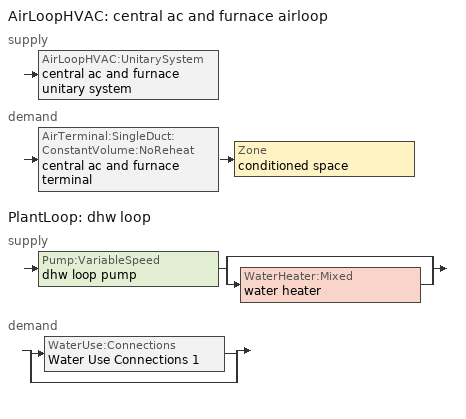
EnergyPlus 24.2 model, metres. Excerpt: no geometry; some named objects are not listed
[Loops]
AirLoopHVAC 'central ac and furnace airloop'
 supply: AirLoopHVAC:UnitarySystem 'central ac and furnace unitary system'
 demand: AirTerminal:SingleDuct:ConstantVolume:NoReheat 'central ac and furnace terminal' > Zone 'conditioned space'
PlantLoop 'dhw loop'
 supply: Pump:VariableSpeed 'dhw loop pump' > split
  | bypass
  | WaterHeater:Mixed 'water heater'
 demand: split
  | WaterUse:Connections 'Water Use Connections 1'
  | bypass
[ZoneControl:Thermostat]
conditioned space Thermostat: Zone or ZoneList=conditioned space; Control Type Schedule=conditioned space Thermostat Schedule; Control 1=conditioned space temperature setpoint; Temperature Difference Between Cutout And Setpoint {deltaC}=0
[ThermostatSetpoint:DualSetpoint]
conditioned space temperature setpoint: Heating Setpoint Temperature Schedule=heating setpoint; Cooling Setpoint Temperature Schedule=cooling setpoint
[AirTerminal:SingleDuct:ConstantVolume:NoReheat]
central ac and furnace terminal: Availability Schedule=Always On Discrete; Maximum Air Flow Rate {m3/s}=0.561617
[Zone equipment]
conditioned space: central ac and furnace terminal
[AirLoopHVAC]
central ac and furnace airloop: Design Supply Air Flow Rate {m3/s}=0.561617; Design Return Air Flow Fraction of Supply Air Flow=1
[Sizing:System]
central ac and furnace airloop: Type of Load to Size On=Sensible; Design Outdoor Air Flow Rate {m3/s}=Autosize; Central Heating Maximum System Air Flow Ratio=0.3; Preheat Design Temperature {C}=7; Preheat Design Humidity Ratio {kgWater/kgDryAir}=0.008; Precool Design Temperature {C}=12.8; Precool Design Humidity Ratio {kgWater/kgDryAir}=0.008; Central Cooling Design Supply Air Temperature {C}=12.8; Central Heating Design Supply Air Temperature {C}=16.7; Type of Zone Sum to Use=NonCoincident; 100% Outdoor Air in Cooling=Yes; 100% Outdoor Air in Heating=Yes; Central Cooling Design Supply Air Humidity Ratio {kgWater/kgDryAir}=0.0085; Central Heating Design Supply Air Humidity Ratio {kgWater/kgDryAir}=0.008; Cooling Supply Air Flow Rate Method=DesignDay; Cooling Supply Air Flow Rate {m3/s}=0; Cooling Supply Air Flow Rate Per Floor Area {m3/s-m2}=0.00996765; Cooling Fraction of Autosized Cooling Supply Air Flow Rate=1; Cooling Supply Air Flow Rate Per Unit Cooling Capacity {m3/s-W}=3.94755e-05; Heating Supply Air Flow Rate Method=DesignDay; Heating Supply Air Flow Rate {m3/s}=0; Heating Supply Air Flow Rate Per Floor Area {m3/s-m2}=0.00996765; Heating Fraction of Autosized Heating Supply Air Flow Rate=1; Heating Fraction of Autosized Cooling Supply Air Flow Rate=1; Heating Supply Air Flow Rate Per Unit Heating Capacity {m3/s-W}=3.15882e-05; System Outdoor Air Method=ZoneSum; Zone Maximum Outdoor Air Fraction=1; Cooling Design Capacity Method=CoolingDesignCapacity; Cooling Design Capacity {W}=Autosize; Cooling Design Capacity Per Floor Area {W/m2}=234.7; Fraction of Autosized Cooling Design Capacity=1; Heating Design Capacity Method=HeatingDesignCapacity; Heating Design Capacity {W}=Autosize; Heating Design Capacity Per Floor Area {W/m2}=157; Fraction of Autosized Heating Design Capacity=1; Central Cooling Capacity Control Method=OnOff; Occupant Diversity=Autosize
[AvailabilityManager:Scheduled]
central ac and furnace airloop Availability Manager: Schedule=Always On Discrete
[AirLoopHVAC:UnitarySystem]
central ac and furnace unitary system: Control Type=Load; Controlling Zone or Thermostat Location=conditioned space; Dehumidification Control Type=None; Availability Schedule=Always On Discrete; Supply Fan=central ac and furnace supply fan; Fan Placement=BlowThrough; Supply Air Fan Operating Mode Schedule=central ac and furnace auto fan schedule; Heating Coil=central ac and furnace htg coil; DX Heating Coil Sizing Ratio=1; Cooling Coil=central ac and furnace clg coil; Use DOAS DX Cooling Coil=No; Minimum Supply Air Temperature {C}=2; Latent Load Control=SensibleOnlyLoadControl; Cooling Supply Air Flow Rate Method=SupplyAirFlowRate; Cooling Supply Air Flow Rate {m3/s}=0.490353; Heating Supply Air Flow Rate Method=SupplyAirFlowRate; Heating Supply Air Flow Rate {m3/s}=0.561617; No Load Supply Air Flow Rate Method=SupplyAirFlowRate; No Load Supply Air Flow Rate {m3/s}=0; No Load Supply Air Flow Rate Control Set To Low Speed=Yes; Maximum Supply Air Temperature {C}=48.8889; Maximum Outdoor Dry-Bulb Temperature for Supplemental Heater Operation {C}=21; Ancillary On-Cycle Electric Power {W}=0; Ancillary Off-Cycle Electric Power {W}=0
[Fan:SystemModel]
central ac and furnace supply fan: Availability Schedule=Always On Discrete; Design Maximum Air Flow Rate {m3/s}=0.561617; Speed Control Method=Discrete; Electric Power Minimum Flow Rate Fraction=0.2; Design Pressure Rise {Pa}=500; Motor Efficiency=1; Motor In Air Stream Fraction=1; Design Electric Power Consumption {W}=Autosize; Design Power Sizing Method=PowerPerFlow; Electric Power Per Unit Flow Rate {W/(m3/s)}=794.58; Electric Power Per Unit Flow Rate Per Unit Pressure {W/((m3/s)-Pa)}=1.66667; Fan Total Efficiency=0.7; Motor Loss Radiative Fraction=0; Number of Speeds=2; Speed Flow Fraction 1=0.87311; Speed Electric Power Fraction 1=0.66559; Speed Flow Fraction 2=1; Speed Electric Power Fraction 2=1
[Coil:Heating:Fuel]
central ac and furnace htg coil: Availability Schedule=Always On Discrete; Fuel Type=NaturalGas; Burner Efficiency=0.94; Nominal Capacity {W}=17783.8; On Cycle Parasitic Electric Load {W}=0; Off Cycle Parasitic Fuel Load {W}=0
[Coil:Cooling:DX:SingleSpeed]
central ac and furnace clg coil: Availability Schedule=Always On Discrete; Gross Rated Total Cooling Capacity {W}=9392.52; Gross Rated Sensible Heat Ratio=0.759906; Gross Rated Cooling COP {W/W}=3.7702; Rated Air Flow Rate {m3/s}=0.483321; Rated Evaporator Fan Power Per Volume Flow Rate 2017 {W/(m3/s)}=773.3; Rated Evaporator Fan Power Per Volume Flow Rate 2023 {W/(m3/s)}=934.4; Total Cooling Capacity Function of Temperature Curve=Cool-CAP-fT1; Total Cooling Capacity Function of Flow Fraction Curve=Cool-CAP-fFF1; Energy Input Ratio Function of Temperature Curve=Cool-EIR-fT1; Energy Input Ratio Function of Flow Fraction Curve=Cool-EIR-fFF1; Part Load Fraction Correlation Curve=Cool-PLF-fPLR1; Minimum Outdoor Dry-Bulb Temperature for Compressor Operation {C}=-25; Nominal Time for Condensate Removal to Begin {s}=1000; Ratio of Initial Moisture Evaporation Rate and Steady State Latent Capacity=1.5; Maximum Cycling Rate {cycles/hr}=3; Latent Capacity Time Constant {s}=45; Condenser Type=AirCooled; Evaporative Condenser Effectiveness=0.9; Evaporative Condenser Air Flow Rate {m3/s}=Autosize; Evaporative Condenser Pump Rated Power Consumption {W}=Autosize; Crankcase Heater Capacity {W}=50; Maximum Outdoor Dry-Bulb Temperature for Crankcase Heater Operation {C}=10; Basin Heater Capacity {W/K}=0; Basin Heater Setpoint Temperature {C}=2
[PlantLoop]
dhw loop: Fluid Type=Water; Plant Equipment Operation Scheme=dhw loop Operation Schemes; Maximum Loop Temperature {C}=100; Minimum Loop Temperature {C}=0; Maximum Loop Flow Rate {m3/s}=0.01; Minimum Loop Flow Rate {m3/s}=0; Plant Loop Volume {m3}=0.003; Load Distribution Scheme=Optimal; Plant Loop Demand Calculation Scheme=SingleSetpoint; Common Pipe Simulation=None
[Sizing:Plant]
dhw loop: Loop Type=Heating; Design Loop Exit Temperature {C}=56; Loop Design Temperature Difference {deltaC}=5.55556; Sizing Option=NonCoincident; Zone Timesteps in Averaging Window=1; Coincident Sizing Factor Mode=None
[Pump:VariableSpeed]
dhw loop pump: Design Maximum Flow Rate {m3/s}=0.01; Design Pump Head {Pa}=1; Design Power Consumption {W}=0; Motor Efficiency=0.85; Fraction of Motor Inefficiencies to Fluid Stream=0; Coefficient 1 of the Part Load Performance Curve=0; Coefficient 2 of the Part Load Performance Curve=1; Coefficient 3 of the Part Load Performance Curve=0; Coefficient 4 of the Part Load Performance Curve=0; Design Minimum Flow Rate {m3/s}=0; Pump Control Type=Intermittent; Skin Loss Radiative Fraction=0.5; Design Power Sizing Method=PowerPerFlowPerPressure; Design Electric Power per Unit Flow Rate {W/(m3/s)}=348701.1; Design Shaft Power per Unit Flow Rate per Unit Head {W/((m3/s)-Pa)}=1.28205; Design Minimum Flow Rate Fraction=0
[WaterHeater:Mixed]
water heater: Tank Volume {m3}=0.143846; Setpoint Temperature Schedule=water heater setpoint; Deadband Temperature Difference {deltaC}=2; Maximum Temperature Limit {C}=99; Heater Control Type=Cycle; Heater Maximum Capacity {W}=11999.8; Heater Minimum Capacity {W}=0; Heater Ignition Minimum Flow Rate {m3/s}=0; Heater Ignition Delay {s}=0; Heater Fuel Type=NaturalGas; Heater Thermal Efficiency=0.780175; Off Cycle Parasitic Fuel Consumption Rate {W}=0; Off Cycle Parasitic Fuel Type=Electricity; Off Cycle Parasitic Heat Fraction to Tank=0; On Cycle Parasitic Fuel Consumption Rate {W}=0; On Cycle Parasitic Fuel Type=Electricity; On Cycle Parasitic Heat Fraction to Tank=0; Ambient Temperature Indicator=Zone; Ambient Temperature Zone=conditioned space; Off Cycle Loss Coefficient to Ambient Temperature {W/K}=2.67966; Off Cycle Loss Fraction to Zone=0.91; On Cycle Loss Coefficient to Ambient Temperature {W/K}=2.67966; On Cycle Loss Fraction to Zone=1; Use Side Effectiveness=1; Source Side Effectiveness=1; Use Side Design Flow Rate {m3/s}=Autosize; Source Side Design Flow Rate {m3/s}=Autosize; Indirect Water Heating Recovery Time {hr}=1.5; Source Side Flow Control Mode=IndirectHeatPrimarySetpoint
[WaterHeater:Sizing]
water heater: Design Mode=PeakDraw; Time Storage Can Meet Peak Draw {hr}=0.538503; Time for Tank Recovery {hr}=0; Nominal Tank Volume for Autosizing Plant Connections {m3}=1
[SetpointManager:Scheduled]
Setpoint Manager Scheduled 1: Control Variable=Temperature; Schedule=dhw temp
[WaterUse:Connections]
Water Use Connections 1: Drain Water Heat Exchanger Type=None; Drain Water Heat Exchanger Destination=Plant; Water Use Equipment Name 1=dhw fixtures; Water Use Equipment Name 2=dhw distribution waste; Water Use Equipment Name 3=clothes washer; Water Use Equipment Name 4=dishwasher
[WaterUse:Equipment]
Name | Peak Flow Rate {m3/s} | Flow Rate Fraction Schedule | Target Temperature Schedule
dhw fixtures | 4.36481e-06 | dhw fixtures schedule | mixed water temperature schedule
dhw distribution waste | 1.32322e-06 | dhw fixtures schedule | mixed water temperature schedule
clothes washer | 9.69919e-07 | clothes washer schedule
dishwasher | 2.90872e-07 | dishwasher schedule
[PlantEquipmentOperationSchemes]
dhw loop Operation Schemes: Control Scheme Object Type 1=PlantEquipmentOperation:HeatingLoad; Control Scheme Name 1=dhw loop Heating Operation Scheme; Control Scheme Schedule Name 1=Always On Discrete
[PlantEquipmentOperation:HeatingLoad]
dhw loop Heating Operation Scheme: Load Range Lower Limit 1 {W}=0; Load Range Upper Limit 1 {W}=1000000000; Range Equipment List Name 1=dhw loop Heating Equipment List
[PlantEquipmentList]
dhw loop Heating Equipment List: WaterHeater:Mixed, water heater
[EnergyManagementSystem:GlobalVariable]
central_ac_and_furnace_airloop_Fan_RTF
infil_program_Qfan
infil_program_Qinf
natural_vent_program_Qnv
natural_vent_program_Qwhf
[EnergyManagementSystem:InternalVariable]
central_ac_and_furnace_airloop_max_sup_fan_mfr: Internal Data Index Key=central ac and furnace supply fan; Internal Data Type=Fan Maximum Mass Flow Rate
[EnergyManagementSystem:Sensor]
Name | Output:Variable or Output:Meter Index Key | Output:Variable or Output:Meter
airflow_gain | infil flow | Infiltration Sensible Heat Gain Energy
airflow_gain_1 | natural vent flow | Infiltration Sensible Heat Gain Energy
airflow_gain_2 | whole house fan flow | Infiltration Sensible Heat Gain Energy
airflow_loss | infil flow | Infiltration Sensible Heat Loss Energy
airflow_loss_1 | natural vent flow | Infiltration Sensible Heat Loss Energy
airflow_loss_2 | whole house fan flow | Infiltration Sensible Heat Loss Energy
central_ac_and_furnace_airloop_Fan_RTF_s | central ac and furnace supply fan | Fan Runtime Fraction Speed 1
central_ac_and_furnace_airloop_Fan_RTF_s_1 | central ac and furnace supply fan | Fan Runtime Fraction Speed 2
central_ac_and_furnace_clg_coil_s | central ac and furnace clg coil | Cooling Coil Total Cooling Energy
central_ac_and_furnace_htg_coil_s | central ac and furnace htg coil | Heating Coil Heating Energy
central_ac_and_furnace_supply_fan_s; central_ac_and_furnace_supply_fan_s_1 | central ac and furnace supply fan | Fan Electricity Energy
clg_load_cond |  | Cooling:EnergyTransfer:Zone:CONDITIONED SPACE
clg_sp_s; clg_sp_s_1 | cooling setpoint | Schedule Value
clothes_dryer_exhaust_0_sch_s | clothes dryer exhaust 0 schedule | Schedule Value
conditioned_space_clg_unmet_s | conditioned space | Zone Cooling Setpoint Not Met Time
conditioned_space_htg_unmet_s | conditioned space | Zone Heating Setpoint Not Met Time
cool_season | cooling season schedule | Schedule Value
dhw_loss | water heater | Water Heater Heat Loss Energy
dhw_rtf | water heater | Water Heater Runtime Fraction
fridge_tin_s; tin_s; tin_s_1 | conditioned space | Zone Mean Air Temperature
htg_load_cond |  | Heating:EnergyTransfer:Zone:CONDITIONED SPACE
htg_sp_s; htg_sp_s_1 | heating setpoint | Schedule Value
ig_ee_conv | clothes dryer | Electric Equipment Convective Heating Energy
ig_ee_conv_1 | clothes washer | Electric Equipment Convective Heating Energy
ig_ee_conv_2 | cooking range | Electric Equipment Convective Heating Energy
ig_ee_conv_3 | dishwasher | Electric Equipment Convective Heating Energy
ig_ee_conv_4 | fridge | Electric Equipment Convective Heating Energy
ig_ee_conv_5 | misc plug loads | Electric Equipment Convective Heating Energy
ig_ee_conv_6 | whole house fan | Electric Equipment Convective Heating Energy
ig_ee_rad | clothes dryer | Electric Equipment Radiant Heating Energy
ig_ee_rad_1 | clothes washer | Electric Equipment Radiant Heating Energy
ig_ee_rad_2 | cooking range | Electric Equipment Radiant Heating Energy
ig_ee_rad_3 | dishwasher | Electric Equipment Radiant Heating Energy
ig_ee_rad_4 | fridge | Electric Equipment Radiant Heating Energy
ig_ee_rad_5 | misc plug loads | Electric Equipment Radiant Heating Energy
ig_ee_rad_6 | whole house fan | Electric Equipment Radiant Heating Energy
ig_lgt_conv | interior lighting | Lights Convective Heating Energy
ig_lgt_rad | interior lighting | Lights Radiant Heating Energy
ig_lgt_vis | interior lighting | Lights Visible Radiation Heating Energy
ig_oe_conv | clothes dryer 1 | Other Equipment Convective Heating Energy
ig_oe_conv_1 | cooking range 1 | Other Equipment Convective Heating Energy
ig_oe_conv_2 | general water use latent | Other Equipment Convective Heating Energy
ig_oe_conv_3 | general water use sensible | Other Equipment Convective Heating Energy
ig_oe_conv_4 | water heater energy adjustment1 | Other Equipment Convective Heating Energy
ig_oe_rad | clothes dryer 1 | Other Equipment Radiant Heating Energy
ig_oe_rad_1 | cooking range 1 | Other Equipment Radiant Heating Energy
ig_oe_rad_2 | general water use latent | Other Equipment Radiant Heating Energy
ig_oe_rad_3 | general water use sensible | Other Equipment Radiant Heating Energy
ig_oe_rad_4 | water heater energy adjustment1 | Other Equipment Radiant Heating Energy
ig_ppl_conv | occupants | People Convective Heating Energy
ig_ppl_rad | occupants | People Radiant Heating Energy
im_conv | furniture mass conditioned space 1 | Surface Inside Face Convection Heat Gain Energy
im_conv_1 | partition wall mass | Surface Inside Face Convection Heat Gain Energy
im_ig | furniture mass conditioned space 1 | Surface Inside Face Internal Gains Radiation Heat Gain Energy
im_ig_1 | partition wall mass | Surface Inside Face Internal Gains Radiation Heat Gain Energy
im_lgt | furniture mass conditioned space 1 | Surface Inside Face Lights Radiation Heat Gain Energy
im_lgt_1 | partition wall mass | Surface Inside Face Lights Radiation Heat Gain Energy
im_sol | furniture mass conditioned space 1 | Surface Inside Face Solar Radiation Heat Gain Energy
im_sol_1 | partition wall mass | Surface Inside Face Solar Radiation Heat Gain Energy
im_surf | furniture mass conditioned space 1 | Surface Inside Face Net Surface Thermal Radiation Heat Gain Energy
im_surf_1 | partition wall mass | Surface Inside Face Net Surface Thermal Radiation Heat Gain Energy
mech_vent_range_fan_0_sch_s | mech vent range fan 0 schedule | Schedule Value
mv_conv | mech vent house fan | Electric Equipment Convective Heating Energy
mv_conv_1 | mech vent house fan cfis | Electric Equipment Convective Heating Energy
mv_conv_2 | mech vent range fan 0 | Electric Equipment Convective Heating Energy
mv_conv_3 | mech vent house fan latent load | Other Equipment Convective Heating Energy
mv_conv_4 | mech vent house fan sensible load | Other Equipment Convective Heating Energy
mv_rad | mech vent house fan | Electric Equipment Radiant Heating Energy
mv_rad_1 | mech vent house fan cfis | Electric Equipment Radiant Heating Energy
mv_rad_2 | mech vent range fan 0 | Electric Equipment Radiant Heating Energy
mv_rad_3 | mech vent house fan latent load | Other Equipment Radiant Heating Energy
mv_rad_4 | mech vent house fan sensible load | Other Equipment Radiant Heating Energy
natural_vent_s | natural vent schedule | Schedule Value
out_pb_s |  | Site Outdoor Air Barometric Pressure
out_wt_s |  | Site Outdoor Air Humidity Ratio
site_vw_s |  | Site Wind Speed
ss_back_out | Window1 | Surface Window Shortwave from Zone Back Out Window Heat Transfer Rate
ss_back_out_1 | Window10 | Surface Window Shortwave from Zone Back Out Window Heat Transfer Rate
ss_back_out_10 | Window19 | Surface Window Shortwave from Zone Back Out Window Heat Transfer Rate
ss_back_out_11 | Window20 | Surface Window Shortwave from Zone Back Out Window Heat Transfer Rate
ss_back_out_12 | Window22 | Surface Window Shortwave from Zone Back Out Window Heat Transfer Rate
ss_back_out_13 | Window24 | Surface Window Shortwave from Zone Back Out Window Heat Transfer Rate
ss_back_out_14 | Window26 | Surface Window Shortwave from Zone Back Out Window Heat Transfer Rate
ss_back_out_15 | Window27 | Surface Window Shortwave from Zone Back Out Window Heat Transfer Rate
ss_back_out_16 | Window28 | Surface Window Shortwave from Zone Back Out Window Heat Transfer Rate
ss_back_out_17 | Window30 | Surface Window Shortwave from Zone Back Out Window Heat Transfer Rate
ss_back_out_18 | Window32 | Surface Window Shortwave from Zone Back Out Window Heat Transfer Rate
ss_back_out_19 | Window34 | Surface Window Shortwave from Zone Back Out Window Heat Transfer Rate
ss_back_out_2 | Window11 | Surface Window Shortwave from Zone Back Out Window Heat Transfer Rate
ss_back_out_20 | Window35 | Surface Window Shortwave from Zone Back Out Window Heat Transfer Rate
ss_back_out_21 | Window36 | Surface Window Shortwave from Zone Back Out Window Heat Transfer Rate
ss_back_out_22 | Window37 | Surface Window Shortwave from Zone Back Out Window Heat Transfer Rate
ss_back_out_23 | Window38 | Surface Window Shortwave from Zone Back Out Window Heat Transfer Rate
ss_back_out_24 | Window39 | Surface Window Shortwave from Zone Back Out Window Heat Transfer Rate
ss_back_out_25 | Window4 | Surface Window Shortwave from Zone Back Out Window Heat Transfer Rate
ss_back_out_26 | Window40 | Surface Window Shortwave from Zone Back Out Window Heat Transfer Rate
ss_back_out_27 | Window42 | Surface Window Shortwave from Zone Back Out Window Heat Transfer Rate
ss_back_out_28 | Window43 | Surface Window Shortwave from Zone Back Out Window Heat Transfer Rate
ss_back_out_29 | Window44 | Surface Window Shortwave from Zone Back Out Window Heat Transfer Rate
ss_back_out_3 | Window12 | Surface Window Shortwave from Zone Back Out Window Heat Transfer Rate
ss_back_out_30 | Window46 | Surface Window Shortwave from Zone Back Out Window Heat Transfer Rate
ss_back_out_31 | Window47 | Surface Window Shortwave from Zone Back Out Window Heat Transfer Rate
ss_back_out_32 | Window5 | Surface Window Shortwave from Zone Back Out Window Heat Transfer Rate
ss_back_out_33 | Window6 | Surface Window Shortwave from Zone Back Out Window Heat Transfer Rate
ss_back_out_34 | Window7 | Surface Window Shortwave from Zone Back Out Window Heat Transfer Rate
ss_back_out_35 | Window8 | Surface Window Shortwave from Zone Back Out Window Heat Transfer Rate
ss_back_out_4 | Window13 | Surface Window Shortwave from Zone Back Out Window Heat Transfer Rate
ss_back_out_5 | Window14 | Surface Window Shortwave from Zone Back Out Window Heat Transfer Rate
ss_back_out_6 | Window15 | Surface Window Shortwave from Zone Back Out Window Heat Transfer Rate
ss_back_out_7 | Window16 | Surface Window Shortwave from Zone Back Out Window Heat Transfer Rate
ss_back_out_8 | Window17 | Surface Window Shortwave from Zone Back Out Window Heat Transfer Rate
ss_back_out_9 | Window18 | Surface Window Shortwave from Zone Back Out Window Heat Transfer Rate
ss_conv | Door1 | Surface Inside Face Convection Heat Gain Energy
ss_conv_1 | Door2 | Surface Inside Face Convection Heat Gain Energy
ss_conv_10 | Window17 | Surface Inside Face Convection Heat Gain Energy
ss_conv_11 | Window18 | Surface Inside Face Convection Heat Gain Energy
ss_conv_12 | Window19 | Surface Inside Face Convection Heat Gain Energy
ss_conv_13 | Window20 | Surface Inside Face Convection Heat Gain Energy
ss_conv_14 | Window22 | Surface Inside Face Convection Heat Gain Energy
ss_conv_15 | Window24 | Surface Inside Face Convection Heat Gain Energy
ss_conv_16 | Window26 | Surface Inside Face Convection Heat Gain Energy
ss_conv_17 | Window27 | Surface Inside Face Convection Heat Gain Energy
ss_conv_18 | Window28 | Surface Inside Face Convection Heat Gain Energy
ss_conv_19 | Window30 | Surface Inside Face Convection Heat Gain Energy
ss_conv_2 | Window1 | Surface Inside Face Convection Heat Gain Energy
ss_conv_20 | Window32 | Surface Inside Face Convection Heat Gain Energy
ss_conv_21 | Window34 | Surface Inside Face Convection Heat Gain Energy
ss_conv_22 | Window35 | Surface Inside Face Convection Heat Gain Energy
ss_conv_23 | Window36 | Surface Inside Face Convection Heat Gain Energy
ss_conv_24 | Window37 | Surface Inside Face Convection Heat Gain Energy
ss_conv_25 | Window38 | Surface Inside Face Convection Heat Gain Energy
ss_conv_26 | Window39 | Surface Inside Face Convection Heat Gain Energy
ss_conv_27 | Window4 | Surface Inside Face Convection Heat Gain Energy
ss_conv_28 | Window40 | Surface Inside Face Convection Heat Gain Energy
ss_conv_29 | Window42 | Surface Inside Face Convection Heat Gain Energy
ss_conv_3 | Window10 | Surface Inside Face Convection Heat Gain Energy
ss_conv_30 | Window43 | Surface Inside Face Convection Heat Gain Energy
ss_conv_31 | Window44 | Surface Inside Face Convection Heat Gain Energy
ss_conv_32 | Window46 | Surface Inside Face Convection Heat Gain Energy
ss_conv_33 | Window47 | Surface Inside Face Convection Heat Gain Energy
ss_conv_34 | Window5 | Surface Inside Face Convection Heat Gain Energy
ss_conv_35 | Window6 | Surface Inside Face Convection Heat Gain Energy
ss_conv_36 | Window7 | Surface Inside Face Convection Heat Gain Energy
ss_conv_37 | Window8 | Surface Inside Face Convection Heat Gain Energy
ss_conv_4 | Window11 | Surface Inside Face Convection Heat Gain Energy
ss_conv_5 | Window12 | Surface Inside Face Convection Heat Gain Energy
ss_conv_6 | Window13 | Surface Inside Face Convection Heat Gain Energy
ss_conv_7 | Window14 | Surface Inside Face Convection Heat Gain Energy
ss_conv_8 | Window15 | Surface Inside Face Convection Heat Gain Energy
ss_conv_9 | Window16 | Surface Inside Face Convection Heat Gain Energy
ss_ig | Door1 | Surface Inside Face Internal Gains Radiation Heat Gain Energy
ss_ig_1 | Door2 | Surface Inside Face Internal Gains Radiation Heat Gain Energy
ss_ig_10 | Window17 | Surface Inside Face Internal Gains Radiation Heat Gain Energy
ss_ig_11 | Window18 | Surface Inside Face Internal Gains Radiation Heat Gain Energy
ss_ig_12 | Window19 | Surface Inside Face Internal Gains Radiation Heat Gain Energy
ss_ig_13 | Window20 | Surface Inside Face Internal Gains Radiation Heat Gain Energy
ss_ig_14 | Window22 | Surface Inside Face Internal Gains Radiation Heat Gain Energy
ss_ig_15 | Window24 | Surface Inside Face Internal Gains Radiation Heat Gain Energy
ss_ig_16 | Window26 | Surface Inside Face Internal Gains Radiation Heat Gain Energy
ss_ig_17 | Window27 | Surface Inside Face Internal Gains Radiation Heat Gain Energy
ss_ig_18 | Window28 | Surface Inside Face Internal Gains Radiation Heat Gain Energy
ss_ig_19 | Window30 | Surface Inside Face Internal Gains Radiation Heat Gain Energy
ss_ig_2 | Window1 | Surface Inside Face Internal Gains Radiation Heat Gain Energy
ss_ig_20 | Window32 | Surface Inside Face Internal Gains Radiation Heat Gain Energy
ss_ig_21 | Window34 | Surface Inside Face Internal Gains Radiation Heat Gain Energy
ss_ig_22 | Window35 | Surface Inside Face Internal Gains Radiation Heat Gain Energy
ss_ig_23 | Window36 | Surface Inside Face Internal Gains Radiation Heat Gain Energy
ss_ig_24 | Window37 | Surface Inside Face Internal Gains Radiation Heat Gain Energy
ss_ig_25 | Window38 | Surface Inside Face Internal Gains Radiation Heat Gain Energy
ss_ig_26 | Window39 | Surface Inside Face Internal Gains Radiation Heat Gain Energy
ss_ig_27 | Window4 | Surface Inside Face Internal Gains Radiation Heat Gain Energy
ss_ig_28 | Window40 | Surface Inside Face Internal Gains Radiation Heat Gain Energy
ss_ig_29 | Window42 | Surface Inside Face Internal Gains Radiation Heat Gain Energy
ss_ig_3 | Window10 | Surface Inside Face Internal Gains Radiation Heat Gain Energy
ss_ig_30 | Window43 | Surface Inside Face Internal Gains Radiation Heat Gain Energy
ss_ig_31 | Window44 | Surface Inside Face Internal Gains Radiation Heat Gain Energy
ss_ig_32 | Window46 | Surface Inside Face Internal Gains Radiation Heat Gain Energy
ss_ig_33 | Window47 | Surface Inside Face Internal Gains Radiation Heat Gain Energy
ss_ig_34 | Window5 | Surface Inside Face Internal Gains Radiation Heat Gain Energy
ss_ig_35 | Window6 | Surface Inside Face Internal Gains Radiation Heat Gain Energy
ss_ig_36 | Window7 | Surface Inside Face Internal Gains Radiation Heat Gain Energy
ss_ig_37 | Window8 | Surface Inside Face Internal Gains Radiation Heat Gain Energy
ss_ig_4 | Window11 | Surface Inside Face Internal Gains Radiation Heat Gain Energy
ss_ig_5 | Window12 | Surface Inside Face Internal Gains Radiation Heat Gain Energy
ss_ig_6 | Window13 | Surface Inside Face Internal Gains Radiation Heat Gain Energy
ss_ig_7 | Window14 | Surface Inside Face Internal Gains Radiation Heat Gain Energy
ss_ig_8 | Window15 | Surface Inside Face Internal Gains Radiation Heat Gain Energy
ss_ig_9 | Window16 | Surface Inside Face Internal Gains Radiation Heat Gain Energy
ss_lgt | Door1 | Surface Inside Face Lights Radiation Heat Gain Energy
ss_lgt_1 | Door2 | Surface Inside Face Lights Radiation Heat Gain Energy
ss_sol | Door1 | Surface Inside Face Solar Radiation Heat Gain Energy
ss_sol_1 | Door2 | Surface Inside Face Solar Radiation Heat Gain Energy
ss_surf | Door1 | Surface Inside Face Net Surface Thermal Radiation Heat Gain Energy
ss_surf_1 | Door2 | Surface Inside Face Net Surface Thermal Radiation Heat Gain Energy
ss_surf_10 | Window17 | Surface Inside Face Net Surface Thermal Radiation Heat Gain Energy
ss_surf_11 | Window18 | Surface Inside Face Net Surface Thermal Radiation Heat Gain Energy
ss_surf_12 | Window19 | Surface Inside Face Net Surface Thermal Radiation Heat Gain Energy
ss_surf_13 | Window20 | Surface Inside Face Net Surface Thermal Radiation Heat Gain Energy
ss_surf_14 | Window22 | Surface Inside Face Net Surface Thermal Radiation Heat Gain Energy
ss_surf_15 | Window24 | Surface Inside Face Net Surface Thermal Radiation Heat Gain Energy
ss_surf_16 | Window26 | Surface Inside Face Net Surface Thermal Radiation Heat Gain Energy
ss_surf_17 | Window27 | Surface Inside Face Net Surface Thermal Radiation Heat Gain Energy
ss_surf_18 | Window28 | Surface Inside Face Net Surface Thermal Radiation Heat Gain Energy
ss_surf_19 | Window30 | Surface Inside Face Net Surface Thermal Radiation Heat Gain Energy
ss_surf_2 | Window1 | Surface Inside Face Net Surface Thermal Radiation Heat Gain Energy
ss_surf_20 | Window32 | Surface Inside Face Net Surface Thermal Radiation Heat Gain Energy
ss_surf_21 | Window34 | Surface Inside Face Net Surface Thermal Radiation Heat Gain Energy
ss_surf_22 | Window35 | Surface Inside Face Net Surface Thermal Radiation Heat Gain Energy
ss_surf_23 | Window36 | Surface Inside Face Net Surface Thermal Radiation Heat Gain Energy
ss_surf_24 | Window37 | Surface Inside Face Net Surface Thermal Radiation Heat Gain Energy
ss_surf_25 | Window38 | Surface Inside Face Net Surface Thermal Radiation Heat Gain Energy
ss_surf_26 | Window39 | Surface Inside Face Net Surface Thermal Radiation Heat Gain Energy
ss_surf_27 | Window4 | Surface Inside Face Net Surface Thermal Radiation Heat Gain Energy
ss_surf_28 | Window40 | Surface Inside Face Net Surface Thermal Radiation Heat Gain Energy
ss_surf_29 | Window42 | Surface Inside Face Net Surface Thermal Radiation Heat Gain Energy
ss_surf_3 | Window10 | Surface Inside Face Net Surface Thermal Radiation Heat Gain Energy
ss_surf_30 | Window43 | Surface Inside Face Net Surface Thermal Radiation Heat Gain Energy
ss_surf_31 | Window44 | Surface Inside Face Net Surface Thermal Radiation Heat Gain Energy
ss_surf_32 | Window46 | Surface Inside Face Net Surface Thermal Radiation Heat Gain Energy
ss_surf_33 | Window47 | Surface Inside Face Net Surface Thermal Radiation Heat Gain Energy
ss_surf_34 | Window5 | Surface Inside Face Net Surface Thermal Radiation Heat Gain Energy
ss_surf_35 | Window6 | Surface Inside Face Net Surface Thermal Radiation Heat Gain Energy
ss_surf_36 | Window7 | Surface Inside Face Net Surface Thermal Radiation Heat Gain Energy
ss_surf_37 | Window8 | Surface Inside Face Net Surface Thermal Radiation Heat Gain Energy
ss_surf_4 | Window11 | Surface Inside Face Net Surface Thermal Radiation Heat Gain Energy
ss_surf_5 | Window12 | Surface Inside Face Net Surface Thermal Radiation Heat Gain Energy
ss_surf_6 | Window13 | Surface Inside Face Net Surface Thermal Radiation Heat Gain Energy
ss_surf_7 | Window14 | Surface Inside Face Net Surface Thermal Radiation Heat Gain Energy
ss_surf_8 | Window15 | Surface Inside Face Net Surface Thermal Radiation Heat Gain Energy
ss_surf_9 | Window16 | Surface Inside Face Net Surface Thermal Radiation Heat Gain Energy
ss_trans_in | Window1 | Surface Window Transmitted Solar Radiation Rate
ss_trans_in_1 | Window10 | Surface Window Transmitted Solar Radiation Rate
ss_trans_in_10 | Window19 | Surface Window Transmitted Solar Radiation Rate
ss_trans_in_11 | Window20 | Surface Window Transmitted Solar Radiation Rate
ss_trans_in_12 | Window22 | Surface Window Transmitted Solar Radiation Rate
ss_trans_in_13 | Window24 | Surface Window Transmitted Solar Radiation Rate
ss_trans_in_14 | Window26 | Surface Window Transmitted Solar Radiation Rate
ss_trans_in_15 | Window27 | Surface Window Transmitted Solar Radiation Rate
ss_trans_in_16 | Window28 | Surface Window Transmitted Solar Radiation Rate
ss_trans_in_17 | Window30 | Surface Window Transmitted Solar Radiation Rate
ss_trans_in_18 | Window32 | Surface Window Transmitted Solar Radiation Rate
ss_trans_in_19 | Window34 | Surface Window Transmitted Solar Radiation Rate
ss_trans_in_2 | Window11 | Surface Window Transmitted Solar Radiation Rate
ss_trans_in_20 | Window35 | Surface Window Transmitted Solar Radiation Rate
ss_trans_in_21 | Window36 | Surface Window Transmitted Solar Radiation Rate
ss_trans_in_22 | Window37 | Surface Window Transmitted Solar Radiation Rate
ss_trans_in_23 | Window38 | Surface Window Transmitted Solar Radiation Rate
ss_trans_in_24 | Window39 | Surface Window Transmitted Solar Radiation Rate
ss_trans_in_25 | Window4 | Surface Window Transmitted Solar Radiation Rate
ss_trans_in_26 | Window40 | Surface Window Transmitted Solar Radiation Rate
ss_trans_in_27 | Window42 | Surface Window Transmitted Solar Radiation Rate
ss_trans_in_28 | Window43 | Surface Window Transmitted Solar Radiation Rate
ss_trans_in_29 | Window44 | Surface Window Transmitted Solar Radiation Rate
ss_trans_in_3 | Window12 | Surface Window Transmitted Solar Radiation Rate
ss_trans_in_30 | Window46 | Surface Window Transmitted Solar Radiation Rate
ss_trans_in_31 | Window47 | Surface Window Transmitted Solar Radiation Rate
ss_trans_in_32 | Window5 | Surface Window Transmitted Solar Radiation Rate
ss_trans_in_33 | Window6 | Surface Window Transmitted Solar Radiation Rate
ss_trans_in_34 | Window7 | Surface Window Transmitted Solar Radiation Rate
ss_trans_in_35 | Window8 | Surface Window Transmitted Solar Radiation Rate
ss_trans_in_4 | Window13 | Surface Window Transmitted Solar Radiation Rate
ss_trans_in_5 | Window14 | Surface Window Transmitted Solar Radiation Rate
ss_trans_in_6 | Window15 | Surface Window Transmitted Solar Radiation Rate
ss_trans_in_7 | Window16 | Surface Window Transmitted Solar Radiation Rate
ss_trans_in_8 | Window17 | Surface Window Transmitted Solar Radiation Rate
ss_trans_in_9 | Window18 | Surface Window Transmitted Solar Radiation Rate
ss_trans_out | Window1 | Surface Inside Face Initial Transmitted Diffuse Transmitted Out Window Solar Radiation Rate
ss_trans_out_1 | Window10 | Surface Inside Face Initial Transmitted Diffuse Transmitted Out Window Solar Radiation Rate
ss_trans_out_10 | Window19 | Surface Inside Face Initial Transmitted Diffuse Transmitted Out Window Solar Radiation Rate
ss_trans_out_11 | Window20 | Surface Inside Face Initial Transmitted Diffuse Transmitted Out Window Solar Radiation Rate
ss_trans_out_12 | Window22 | Surface Inside Face Initial Transmitted Diffuse Transmitted Out Window Solar Radiation Rate
ss_trans_out_13 | Window24 | Surface Inside Face Initial Transmitted Diffuse Transmitted Out Window Solar Radiation Rate
ss_trans_out_14 | Window26 | Surface Inside Face Initial Transmitted Diffuse Transmitted Out Window Solar Radiation Rate
ss_trans_out_15 | Window27 | Surface Inside Face Initial Transmitted Diffuse Transmitted Out Window Solar Radiation Rate
ss_trans_out_16 | Window28 | Surface Inside Face Initial Transmitted Diffuse Transmitted Out Window Solar Radiation Rate
ss_trans_out_17 | Window30 | Surface Inside Face Initial Transmitted Diffuse Transmitted Out Window Solar Radiation Rate
ss_trans_out_18 | Window32 | Surface Inside Face Initial Transmitted Diffuse Transmitted Out Window Solar Radiation Rate
ss_trans_out_19 | Window34 | Surface Inside Face Initial Transmitted Diffuse Transmitted Out Window Solar Radiation Rate
ss_trans_out_2 | Window11 | Surface Inside Face Initial Transmitted Diffuse Transmitted Out Window Solar Radiation Rate
ss_trans_out_20 | Window35 | Surface Inside Face Initial Transmitted Diffuse Transmitted Out Window Solar Radiation Rate
ss_trans_out_21 | Window36 | Surface Inside Face Initial Transmitted Diffuse Transmitted Out Window Solar Radiation Rate
ss_trans_out_22 | Window37 | Surface Inside Face Initial Transmitted Diffuse Transmitted Out Window Solar Radiation Rate
ss_trans_out_23 | Window38 | Surface Inside Face Initial Transmitted Diffuse Transmitted Out Window Solar Radiation Rate
ss_trans_out_24 | Window39 | Surface Inside Face Initial Transmitted Diffuse Transmitted Out Window Solar Radiation Rate
ss_trans_out_25 | Window4 | Surface Inside Face Initial Transmitted Diffuse Transmitted Out Window Solar Radiation Rate
ss_trans_out_26 | Window40 | Surface Inside Face Initial Transmitted Diffuse Transmitted Out Window Solar Radiation Rate
ss_trans_out_27 | Window42 | Surface Inside Face Initial Transmitted Diffuse Transmitted Out Window Solar Radiation Rate
ss_trans_out_28 | Window43 | Surface Inside Face Initial Transmitted Diffuse Transmitted Out Window Solar Radiation Rate
ss_trans_out_29 | Window44 | Surface Inside Face Initial Transmitted Diffuse Transmitted Out Window Solar Radiation Rate
ss_trans_out_3 | Window12 | Surface Inside Face Initial Transmitted Diffuse Transmitted Out Window Solar Radiation Rate
ss_trans_out_30 | Window46 | Surface Inside Face Initial Transmitted Diffuse Transmitted Out Window Solar Radiation Rate
ss_trans_out_31 | Window47 | Surface Inside Face Initial Transmitted Diffuse Transmitted Out Window Solar Radiation Rate
ss_trans_out_32 | Window5 | Surface Inside Face Initial Transmitted Diffuse Transmitted Out Window Solar Radiation Rate
ss_trans_out_33 | Window6 | Surface Inside Face Initial Transmitted Diffuse Transmitted Out Window Solar Radiation Rate
ss_trans_out_34 | Window7 | Surface Inside Face Initial Transmitted Diffuse Transmitted Out Window Solar Radiation Rate
ss_trans_out_35 | Window8 | Surface Inside Face Initial Transmitted Diffuse Transmitted Out Window Solar Radiation Rate
ss_trans_out_4 | Window13 | Surface Inside Face Initial Transmitted Diffuse Transmitted Out Window Solar Radiation Rate
ss_trans_out_5 | Window14 | Surface Inside Face Initial Transmitted Diffuse Transmitted Out Window Solar Radiation Rate
ss_trans_out_6 | Window15 | Surface Inside Face Initial Transmitted Diffuse Transmitted Out Window Solar Radiation Rate
ss_trans_out_7 | Window16 | Surface Inside Face Initial Transmitted Diffuse Transmitted Out Window Solar Radiation Rate
ss_trans_out_8 | Window17 | Surface Inside Face Initial Transmitted Diffuse Transmitted Out Window Solar Radiation Rate
ss_trans_out_9 | Window18 | Surface Inside Face Initial Transmitted Diffuse Transmitted Out Window Solar Radiation Rate
s_conv | Floor1 | Surface Inside Face Convection Heat Gain Energy
s_conv_1 | Floor2 | Surface Inside Face Convection Heat Gain Energy
s_conv_10 | RimJoist1:90 | Surface Inside Face Convection Heat Gain Energy
s_conv_11 | RimJoist3:0 | Surface Inside Face Convection Heat Gain Energy
s_conv_12 | RimJoist3:180 | Surface Inside Face Convection Heat Gain Energy
s_conv_13 | RimJoist3:270 | Surface Inside Face Convection Heat Gain Energy
s_conv_14 | RimJoist3:90 | Surface Inside Face Convection Heat Gain Energy
s_conv_15 | Roof1:0 | Surface Inside Face Convection Heat Gain Energy
s_conv_16 | Roof1:180 | Surface Inside Face Convection Heat Gain Energy
s_conv_17 | Roof1:270 | Surface Inside Face Convection Heat Gain Energy
s_conv_18 | Roof1:90 | Surface Inside Face Convection Heat Gain Energy
s_conv_19 | Roof3:0 | Surface Inside Face Convection Heat Gain Energy
s_conv_2 | Floor3 | Surface Inside Face Convection Heat Gain Energy
s_conv_20 | Roof3:180 | Surface Inside Face Convection Heat Gain Energy
s_conv_21 | Roof3:270 | Surface Inside Face Convection Heat Gain Energy
s_conv_22 | Roof3:90 | Surface Inside Face Convection Heat Gain Energy
s_conv_23 | Roof4:0 | Surface Inside Face Convection Heat Gain Energy
s_conv_24 | Roof4:180 | Surface Inside Face Convection Heat Gain Energy
s_conv_25 | Roof4:270 | Surface Inside Face Convection Heat Gain Energy
s_conv_26 | Roof4:90 | Surface Inside Face Convection Heat Gain Energy
s_conv_27 | Slab1 | Surface Inside Face Convection Heat Gain Energy
s_conv_28 | Wall10:0 | Surface Inside Face Convection Heat Gain Energy
s_conv_29 | Wall10:180 | Surface Inside Face Convection Heat Gain Energy
s_conv_3 | Floor4 | Surface Inside Face Convection Heat Gain Energy
s_conv_30 | Wall10:270 | Surface Inside Face Convection Heat Gain Energy
s_conv_31 | Wall10:90 | Surface Inside Face Convection Heat Gain Energy
s_conv_32 | Wall11:0 | Surface Inside Face Convection Heat Gain Energy
s_conv_33 | Wall11:180 | Surface Inside Face Convection Heat Gain Energy
s_conv_34 | Wall11:270 | Surface Inside Face Convection Heat Gain Energy
s_conv_35 | Wall11:90 | Surface Inside Face Convection Heat Gain Energy
s_conv_36 | Wall12:0 | Surface Inside Face Convection Heat Gain Energy
s_conv_37 | Wall12:180 | Surface Inside Face Convection Heat Gain Energy
s_conv_38 | Wall12:270 | Surface Inside Face Convection Heat Gain Energy
s_conv_39 | Wall12:90 | Surface Inside Face Convection Heat Gain Energy
s_conv_4 | FoundationWall1 | Surface Inside Face Convection Heat Gain Energy
s_conv_40 | Wall13:0 | Surface Inside Face Convection Heat Gain Energy
s_conv_41 | Wall13:180 | Surface Inside Face Convection Heat Gain Energy
s_conv_42 | Wall13:270 | Surface Inside Face Convection Heat Gain Energy
s_conv_43 | Wall13:90 | Surface Inside Face Convection Heat Gain Energy
s_conv_44 | Wall14:0 | Surface Inside Face Convection Heat Gain Energy
s_conv_45 | Wall14:180 | Surface Inside Face Convection Heat Gain Energy
s_conv_46 | Wall14:270 | Surface Inside Face Convection Heat Gain Energy
s_conv_47 | Wall14:90 | Surface Inside Face Convection Heat Gain Energy
s_conv_48 | Wall15:0 | Surface Inside Face Convection Heat Gain Energy
s_conv_49 | Wall15:180 | Surface Inside Face Convection Heat Gain Energy
s_conv_5 | inferred conditioned ceiling | Surface Inside Face Convection Heat Gain Energy
s_conv_50 | Wall15:270 | Surface Inside Face Convection Heat Gain Energy
s_conv_51 | Wall15:90 | Surface Inside Face Convection Heat Gain Energy
s_conv_52 | Wall1:0 | Surface Inside Face Convection Heat Gain Energy
s_conv_53 | Wall1:180 | Surface Inside Face Convection Heat Gain Energy
s_conv_54 | Wall1:270 | Surface Inside Face Convection Heat Gain Energy
s_conv_55 | Wall1:90 | Surface Inside Face Convection Heat Gain Energy
s_conv_56 | Wall2:0 | Surface Inside Face Convection Heat Gain Energy
s_conv_57 | Wall2:180 | Surface Inside Face Convection Heat Gain Energy
s_conv_58 | Wall2:270 | Surface Inside Face Convection Heat Gain Energy
s_conv_59 | Wall2:90 | Surface Inside Face Convection Heat Gain Energy
s_conv_6 | inferred conditioned floor | Surface Inside Face Convection Heat Gain Energy
s_conv_60 | Wall3:0 | Surface Inside Face Convection Heat Gain Energy
s_conv_61 | Wall3:180 | Surface Inside Face Convection Heat Gain Energy
s_conv_62 | Wall3:270 | Surface Inside Face Convection Heat Gain Energy
s_conv_63 | Wall3:90 | Surface Inside Face Convection Heat Gain Energy
s_conv_64 | Wall4:0 | Surface Inside Face Convection Heat Gain Energy
s_conv_65 | Wall4:180 | Surface Inside Face Convection Heat Gain Energy
s_conv_66 | Wall4:270 | Surface Inside Face Convection Heat Gain Energy
s_conv_67 | Wall4:90 | Surface Inside Face Convection Heat Gain Energy
s_conv_68 | Wall5:0 | Surface Inside Face Convection Heat Gain Energy
s_conv_69 | Wall5:180 | Surface Inside Face Convection Heat Gain Energy
s_conv_7 | RimJoist1:0 | Surface Inside Face Convection Heat Gain Energy
s_conv_70 | Wall5:270 | Surface Inside Face Convection Heat Gain Energy
s_conv_71 | Wall5:90 | Surface Inside Face Convection Heat Gain Energy
s_conv_72 | Wall6:0 | Surface Inside Face Convection Heat Gain Energy
s_conv_73 | Wall6:180 | Surface Inside Face Convection Heat Gain Energy
s_conv_74 | Wall6:270 | Surface Inside Face Convection Heat Gain Energy
s_conv_75 | Wall6:90 | Surface Inside Face Convection Heat Gain Energy
s_conv_76 | Wall7:0 | Surface Inside Face Convection Heat Gain Energy
s_conv_77 | Wall7:180 | Surface Inside Face Convection Heat Gain Energy
s_conv_78 | Wall7:270 | Surface Inside Face Convection Heat Gain Energy
s_conv_79 | Wall7:90 | Surface Inside Face Convection Heat Gain Energy
s_conv_8 | RimJoist1:180 | Surface Inside Face Convection Heat Gain Energy
s_conv_80 | Wall8:0 | Surface Inside Face Convection Heat Gain Energy
s_conv_81 | Wall8:180 | Surface Inside Face Convection Heat Gain Energy
s_conv_82 | Wall8:270 | Surface Inside Face Convection Heat Gain Energy
s_conv_83 | Wall8:90 | Surface Inside Face Convection Heat Gain Energy
s_conv_84 | Wall9:0 | Surface Inside Face Convection Heat Gain Energy
s_conv_85 | Wall9:180 | Surface Inside Face Convection Heat Gain Energy
s_conv_86 | Wall9:270 | Surface Inside Face Convection Heat Gain Energy
s_conv_87 | Wall9:90 | Surface Inside Face Convection Heat Gain Energy
s_conv_9 | RimJoist1:270 | Surface Inside Face Convection Heat Gain Energy
s_ig | Floor1 | Surface Inside Face Internal Gains Radiation Heat Gain Energy
s_ig_1 | Floor2 | Surface Inside Face Internal Gains Radiation Heat Gain Energy
s_ig_10 | RimJoist1:90 | Surface Inside Face Internal Gains Radiation Heat Gain Energy
s_ig_11 | RimJoist3:0 | Surface Inside Face Internal Gains Radiation Heat Gain Energy
s_ig_12 | RimJoist3:180 | Surface Inside Face Internal Gains Radiation Heat Gain Energy
s_ig_13 | RimJoist3:270 | Surface Inside Face Internal Gains Radiation Heat Gain Energy
s_ig_14 | RimJoist3:90 | Surface Inside Face Internal Gains Radiation Heat Gain Energy
s_ig_15 | Roof1:0 | Surface Inside Face Internal Gains Radiation Heat Gain Energy
s_ig_16 | Roof1:180 | Surface Inside Face Internal Gains Radiation Heat Gain Energy
s_ig_17 | Roof1:270 | Surface Inside Face Internal Gains Radiation Heat Gain Energy
s_ig_18 | Roof1:90 | Surface Inside Face Internal Gains Radiation Heat Gain Energy
s_ig_19 | Roof3:0 | Surface Inside Face Internal Gains Radiation Heat Gain Energy
s_ig_2 | Floor3 | Surface Inside Face Internal Gains Radiation Heat Gain Energy
s_ig_20 | Roof3:180 | Surface Inside Face Internal Gains Radiation Heat Gain Energy
s_ig_21 | Roof3:270 | Surface Inside Face Internal Gains Radiation Heat Gain Energy
s_ig_22 | Roof3:90 | Surface Inside Face Internal Gains Radiation Heat Gain Energy
s_ig_23 | Roof4:0 | Surface Inside Face Internal Gains Radiation Heat Gain Energy
s_ig_24 | Roof4:180 | Surface Inside Face Internal Gains Radiation Heat Gain Energy
s_ig_25 | Roof4:270 | Surface Inside Face Internal Gains Radiation Heat Gain Energy
s_ig_26 | Roof4:90 | Surface Inside Face Internal Gains Radiation Heat Gain Energy
s_ig_27 | Slab1 | Surface Inside Face Internal Gains Radiation Heat Gain Energy
s_ig_28 | Wall10:0 | Surface Inside Face Internal Gains Radiation Heat Gain Energy
s_ig_29 | Wall10:180 | Surface Inside Face Internal Gains Radiation Heat Gain Energy
s_ig_3 | Floor4 | Surface Inside Face Internal Gains Radiation Heat Gain Energy
s_ig_30 | Wall10:270 | Surface Inside Face Internal Gains Radiation Heat Gain Energy
s_ig_31 | Wall10:90 | Surface Inside Face Internal Gains Radiation Heat Gain Energy
s_ig_32 | Wall11:0 | Surface Inside Face Internal Gains Radiation Heat Gain Energy
s_ig_33 | Wall11:180 | Surface Inside Face Internal Gains Radiation Heat Gain Energy
s_ig_34 | Wall11:270 | Surface Inside Face Internal Gains Radiation Heat Gain Energy
s_ig_35 | Wall11:90 | Surface Inside Face Internal Gains Radiation Heat Gain Energy
s_ig_36 | Wall12:0 | Surface Inside Face Internal Gains Radiation Heat Gain Energy
s_ig_37 | Wall12:180 | Surface Inside Face Internal Gains Radiation Heat Gain Energy
s_ig_38 | Wall12:270 | Surface Inside Face Internal Gains Radiation Heat Gain Energy
s_ig_39 | Wall12:90 | Surface Inside Face Internal Gains Radiation Heat Gain Energy
s_ig_4 | FoundationWall1 | Surface Inside Face Internal Gains Radiation Heat Gain Energy
s_ig_40 | Wall13:0 | Surface Inside Face Internal Gains Radiation Heat Gain Energy
s_ig_41 | Wall13:180 | Surface Inside Face Internal Gains Radiation Heat Gain Energy
s_ig_42 | Wall13:270 | Surface Inside Face Internal Gains Radiation Heat Gain Energy
s_ig_43 | Wall13:90 | Surface Inside Face Internal Gains Radiation Heat Gain Energy
s_ig_44 | Wall14:0 | Surface Inside Face Internal Gains Radiation Heat Gain Energy
s_ig_45 | Wall14:180 | Surface Inside Face Internal Gains Radiation Heat Gain Energy
s_ig_46 | Wall14:270 | Surface Inside Face Internal Gains Radiation Heat Gain Energy
s_ig_47 | Wall14:90 | Surface Inside Face Internal Gains Radiation Heat Gain Energy
s_ig_48 | Wall15:0 | Surface Inside Face Internal Gains Radiation Heat Gain Energy
s_ig_49 | Wall15:180 | Surface Inside Face Internal Gains Radiation Heat Gain Energy
s_ig_5 | inferred conditioned ceiling | Surface Inside Face Internal Gains Radiation Heat Gain Energy
s_ig_50 | Wall15:270 | Surface Inside Face Internal Gains Radiation Heat Gain Energy
s_ig_51 | Wall15:90 | Surface Inside Face Internal Gains Radiation Heat Gain Energy
s_ig_52 | Wall1:0 | Surface Inside Face Internal Gains Radiation Heat Gain Energy
s_ig_53 | Wall1:180 | Surface Inside Face Internal Gains Radiation Heat Gain Energy
s_ig_54 | Wall1:270 | Surface Inside Face Internal Gains Radiation Heat Gain Energy
s_ig_55 | Wall1:90 | Surface Inside Face Internal Gains Radiation Heat Gain Energy
s_ig_56 | Wall2:0 | Surface Inside Face Internal Gains Radiation Heat Gain Energy
s_ig_57 | Wall2:180 | Surface Inside Face Internal Gains Radiation Heat Gain Energy
s_ig_58 | Wall2:270 | Surface Inside Face Internal Gains Radiation Heat Gain Energy
s_ig_59 | Wall2:90 | Surface Inside Face Internal Gains Radiation Heat Gain Energy
s_ig_6 | inferred conditioned floor | Surface Inside Face Internal Gains Radiation Heat Gain Energy
s_ig_60 | Wall3:0 | Surface Inside Face Internal Gains Radiation Heat Gain Energy
s_ig_61 | Wall3:180 | Surface Inside Face Internal Gains Radiation Heat Gain Energy
s_ig_62 | Wall3:270 | Surface Inside Face Internal Gains Radiation Heat Gain Energy
s_ig_63 | Wall3:90 | Surface Inside Face Internal Gains Radiation Heat Gain Energy
s_ig_64 | Wall4:0 | Surface Inside Face Internal Gains Radiation Heat Gain Energy
s_ig_65 | Wall4:180 | Surface Inside Face Internal Gains Radiation Heat Gain Energy
s_ig_66 | Wall4:270 | Surface Inside Face Internal Gains Radiation Heat Gain Energy
s_ig_67 | Wall4:90 | Surface Inside Face Internal Gains Radiation Heat Gain Energy
s_ig_68 | Wall5:0 | Surface Inside Face Internal Gains Radiation Heat Gain Energy
s_ig_69 | Wall5:180 | Surface Inside Face Internal Gains Radiation Heat Gain Energy
s_ig_7 | RimJoist1:0 | Surface Inside Face Internal Gains Radiation Heat Gain Energy
s_ig_70 | Wall5:270 | Surface Inside Face Internal Gains Radiation Heat Gain Energy
s_ig_71 | Wall5:90 | Surface Inside Face Internal Gains Radiation Heat Gain Energy
s_ig_72 | Wall6:0 | Surface Inside Face Internal Gains Radiation Heat Gain Energy
s_ig_73 | Wall6:180 | Surface Inside Face Internal Gains Radiation Heat Gain Energy
s_ig_74 | Wall6:270 | Surface Inside Face Internal Gains Radiation Heat Gain Energy
s_ig_75 | Wall6:90 | Surface Inside Face Internal Gains Radiation Heat Gain Energy
s_ig_76 | Wall7:0 | Surface Inside Face Internal Gains Radiation Heat Gain Energy
s_ig_77 | Wall7:180 | Surface Inside Face Internal Gains Radiation Heat Gain Energy
s_ig_78 | Wall7:270 | Surface Inside Face Internal Gains Radiation Heat Gain Energy
s_ig_79 | Wall7:90 | Surface Inside Face Internal Gains Radiation Heat Gain Energy
s_ig_8 | RimJoist1:180 | Surface Inside Face Internal Gains Radiation Heat Gain Energy
s_ig_80 | Wall8:0 | Surface Inside Face Internal Gains Radiation Heat Gain Energy
s_ig_81 | Wall8:180 | Surface Inside Face Internal Gains Radiation Heat Gain Energy
s_ig_82 | Wall8:270 | Surface Inside Face Internal Gains Radiation Heat Gain Energy
s_ig_83 | Wall8:90 | Surface Inside Face Internal Gains Radiation Heat Gain Energy
s_ig_84 | Wall9:0 | Surface Inside Face Internal Gains Radiation Heat Gain Energy
s_ig_85 | Wall9:180 | Surface Inside Face Internal Gains Radiation Heat Gain Energy
s_ig_86 | Wall9:270 | Surface Inside Face Internal Gains Radiation Heat Gain Energy
s_ig_87 | Wall9:90 | Surface Inside Face Internal Gains Radiation Heat Gain Energy
s_ig_9 | RimJoist1:270 | Surface Inside Face Internal Gains Radiation Heat Gain Energy
s_lgt | Floor1 | Surface Inside Face Lights Radiation Heat Gain Energy
s_lgt_1 | Floor2 | Surface Inside Face Lights Radiation Heat Gain Energy
s_lgt_10 | RimJoist1:90 | Surface Inside Face Lights Radiation Heat Gain Energy
s_lgt_11 | RimJoist3:0 | Surface Inside Face Lights Radiation Heat Gain Energy
s_lgt_12 | RimJoist3:180 | Surface Inside Face Lights Radiation Heat Gain Energy
s_lgt_13 | RimJoist3:270 | Surface Inside Face Lights Radiation Heat Gain Energy
s_lgt_14 | RimJoist3:90 | Surface Inside Face Lights Radiation Heat Gain Energy
s_lgt_15 | Roof1:0 | Surface Inside Face Lights Radiation Heat Gain Energy
s_lgt_16 | Roof1:180 | Surface Inside Face Lights Radiation Heat Gain Energy
s_lgt_17 | Roof1:270 | Surface Inside Face Lights Radiation Heat Gain Energy
s_lgt_18 | Roof1:90 | Surface Inside Face Lights Radiation Heat Gain Energy
s_lgt_19 | Roof3:0 | Surface Inside Face Lights Radiation Heat Gain Energy
s_lgt_2 | Floor3 | Surface Inside Face Lights Radiation Heat Gain Energy
s_lgt_20 | Roof3:180 | Surface Inside Face Lights Radiation Heat Gain Energy
s_lgt_21 | Roof3:270 | Surface Inside Face Lights Radiation Heat Gain Energy
s_lgt_22 | Roof3:90 | Surface Inside Face Lights Radiation Heat Gain Energy
s_lgt_23 | Roof4:0 | Surface Inside Face Lights Radiation Heat Gain Energy
s_lgt_24 | Roof4:180 | Surface Inside Face Lights Radiation Heat Gain Energy
s_lgt_25 | Roof4:270 | Surface Inside Face Lights Radiation Heat Gain Energy
s_lgt_26 | Roof4:90 | Surface Inside Face Lights Radiation Heat Gain Energy
s_lgt_27 | Slab1 | Surface Inside Face Lights Radiation Heat Gain Energy
s_lgt_28 | Wall10:0 | Surface Inside Face Lights Radiation Heat Gain Energy
s_lgt_29 | Wall10:180 | Surface Inside Face Lights Radiation Heat Gain Energy
s_lgt_3 | Floor4 | Surface Inside Face Lights Radiation Heat Gain Energy
s_lgt_30 | Wall10:270 | Surface Inside Face Lights Radiation Heat Gain Energy
s_lgt_31 | Wall10:90 | Surface Inside Face Lights Radiation Heat Gain Energy
s_lgt_32 | Wall11:0 | Surface Inside Face Lights Radiation Heat Gain Energy
s_lgt_33 | Wall11:180 | Surface Inside Face Lights Radiation Heat Gain Energy
s_lgt_34 | Wall11:270 | Surface Inside Face Lights Radiation Heat Gain Energy
s_lgt_35 | Wall11:90 | Surface Inside Face Lights Radiation Heat Gain Energy
s_lgt_36 | Wall12:0 | Surface Inside Face Lights Radiation Heat Gain Energy
s_lgt_37 | Wall12:180 | Surface Inside Face Lights Radiation Heat Gain Energy
s_lgt_38 | Wall12:270 | Surface Inside Face Lights Radiation Heat Gain Energy
s_lgt_39 | Wall12:90 | Surface Inside Face Lights Radiation Heat Gain Energy
s_lgt_4 | FoundationWall1 | Surface Inside Face Lights Radiation Heat Gain Energy
s_lgt_40 | Wall13:0 | Surface Inside Face Lights Radiation Heat Gain Energy
s_lgt_41 | Wall13:180 | Surface Inside Face Lights Radiation Heat Gain Energy
s_lgt_42 | Wall13:270 | Surface Inside Face Lights Radiation Heat Gain Energy
s_lgt_43 | Wall13:90 | Surface Inside Face Lights Radiation Heat Gain Energy
s_lgt_44 | Wall14:0 | Surface Inside Face Lights Radiation Heat Gain Energy
s_lgt_45 | Wall14:180 | Surface Inside Face Lights Radiation Heat Gain Energy
s_lgt_46 | Wall14:270 | Surface Inside Face Lights Radiation Heat Gain Energy
s_lgt_47 | Wall14:90 | Surface Inside Face Lights Radiation Heat Gain Energy
s_lgt_48 | Wall15:0 | Surface Inside Face Lights Radiation Heat Gain Energy
s_lgt_49 | Wall15:180 | Surface Inside Face Lights Radiation Heat Gain Energy
s_lgt_5 | inferred conditioned ceiling | Surface Inside Face Lights Radiation Heat Gain Energy
tout_s | conditioned space | Zone Outdoor Air Drybulb Temperature
water_heater_energy | water heater | Water Heater NaturalGas Rate
water_heater_off_cycle_parasitic | water heater | Water Heater Off Cycle Parasitic Electricity Rate
water_heater_on_cycle_parasitic | water heater | Water Heater On Cycle Parasitic Electricity Rate
win_s | conditioned space | Zone Air Humidity Ratio
[Schedule:Constant]
Name | Hourly Value
Always On Discrete | 1
central ac and furnace auto fan schedule | 0
dhw temp; water heater setpoint | 56
mixed water temperature schedule | 40.5556
[Schedule:Day:Interval]
clothes washer schedule day: No, 01:00, 0.104651, 02:00, 0.0813953, 04:00, 0.0465116, 05:00, 0.0813953, 06:00, 0.127907, 07:00, 0.255814, 08:00, 0.569767, 09:00, 0.848837, 10:00, 1, 11:00, 0.976744, 12:00, 0.872093, 13:00, 0.77907, 14:00, 0.697674, 15:00, 0.569767, 16:00, 0.593023, 17:00, 0.581395, 21:00, 0.569767, 22:00, 0.546512, 23:00, 0.372093, 24:00, 0.197674
clothes washer schedule default day; dishwasher schedule default day; heating setpoint default day; cooling setpoint default day; dhw fixtures schedule default day: No, 24:00, 0
dishwasher schedule day: No, 01:00, 0.135135, 02:00, 0.0630631, 03:00, 0.045045, 05:00, 0.027027, 06:00, 0.0900901, 07:00, 0.18018, 08:00, 0.279279, 09:00, 0.522523, 10:00, 0.585586, 11:00, 0.504505, 12:00, 0.432432, 13:00, 0.378378, 14:00, 0.414414, 15:00, 0.324324, 17:00, 0.342342, 18:00, 0.441441, 19:00, 0.783784, 20:00, 1, 21:00, 0.810811, 22:00, 0.603604, 23:00, 0.396396, 24:00, 0.279279
heating setpoint day: No, 07:00, 18, 23:00, 21, 24:00, 18
cooling setpoint day: No, 24:00, 25
dhw fixtures schedule day: No, 01:00, 0.139535, 02:00, 0.0697674, 03:00, 0.0465116, 04:00, 0.0581395, 05:00, 0.116279, 06:00, 0.395349, 07:00, 0.906977, 08:00, 1, 09:00, 0.930233, 10:00, 0.77907, 11:00, 0.651163, 12:00, 0.546512, 13:00, 0.465116, 14:00, 0.406977, 15:00, 0.383721, 16:00, 0.360465, 17:00, 0.44186, 18:00, 0.593023, 20:00, 0.697674, 21:00, 0.639535, 22:00, 0.55814, 23:00, 0.44186, 24:00, 0.302326
[Schedule:Week:Daily]
clothes washer schedule Week Rule - Jan1-Dec31: clothes washer schedule day, clothes washer schedule day, clothes washer schedule day, clothes washer schedule day, clothes washer schedule day, clothes washer schedule day, clothes washer schedule day, clothes washer schedule default day, clothes washer schedule default day, clothes washer schedule default day, clothes washer schedule default day, clothes washer schedule default day
dishwasher schedule Week Rule - Jan1-Dec31: dishwasher schedule day, dishwasher schedule day, dishwasher schedule day, dishwasher schedule day, dishwasher schedule day, dishwasher schedule day, dishwasher schedule day, dishwasher schedule default day, dishwasher schedule default day, dishwasher schedule default day, dishwasher schedule default day, dishwasher schedule default day
heating setpoint Week Rule - Jan1-Dec31: heating setpoint day, heating setpoint day, heating setpoint day, heating setpoint day, heating setpoint day, heating setpoint day, heating setpoint day, heating setpoint default day, heating setpoint default day, heating setpoint default day, heating setpoint default day, heating setpoint default day
cooling setpoint Week Rule - Jan1-Dec31: cooling setpoint day, cooling setpoint day, cooling setpoint day, cooling setpoint day, cooling setpoint day, cooling setpoint day, cooling setpoint day, cooling setpoint default day, cooling setpoint default day, cooling setpoint default day, cooling setpoint default day, cooling setpoint default day
dhw fixtures schedule Week Rule - Jan1-Dec31: dhw fixtures schedule day, dhw fixtures schedule day, dhw fixtures schedule day, dhw fixtures schedule day, dhw fixtures schedule day, dhw fixtures schedule day, dhw fixtures schedule day, dhw fixtures schedule default day, dhw fixtures schedule default day, dhw fixtures schedule default day, dhw fixtures schedule default day, dhw fixtures schedule default day
[Schedule:Year]
clothes washer schedule: clothes washer schedule Week Rule - Jan1-Dec31, 1, 1, 12, 31
dishwasher schedule: dishwasher schedule Week Rule - Jan1-Dec31, 1, 1, 12, 31
heating setpoint: heating setpoint Week Rule - Jan1-Dec31, 1, 1, 12, 31
cooling setpoint: cooling setpoint Week Rule - Jan1-Dec31, 1, 1, 12, 31
dhw fixtures schedule: dhw fixtures schedule Week Rule - Jan1-Dec31, 1, 1, 12, 31
[Schedule:Compact]
conditioned space Thermostat Schedule: Through: 12/31, For: AllDays, Until: 24:00, 4
[Curve:Biquadratic] Minimum Value of x {BasedOnField A2}=-100; Maximum Value of x {BasedOnField A2}=100; Minimum Value of y {BasedOnField A3}=-100; Maximum Value of y {BasedOnField A3}=100
Name | Coefficient1 Constant | Coefficient2 x | Coefficient3 x**2 | Coefficient4 y | Coefficient5 y**2 | Coefficient6 x*y
Cool-CAP-fT1 | 1.55736 | -0.0744482 | 0.0030986 | 0.00145958 | -4.1148e-05 | -0.000426714
Cool-EIR-fT1 | -0.350448 | 0.11681 | -0.00339951 | -0.00122609 | 0.000600809 | -0.000466884
[Curve:Quadratic] Minimum Value of x {BasedOnField A2}=0
Name | Coefficient1 Constant | Coefficient2 x | Coefficient3 x**2 | Maximum Value of x {BasedOnField A2} | Minimum Curve Output {BasedOnField A3} | Maximum Curve Output {BasedOnField A3}
Cool-CAP-fFF1 | 0.718664 | 0.417974 | -0.136638 | 2 | 0 | 2
Cool-EIR-fFF1 | 1.14349 | -0.13944 | -0.00404779 | 2 | 0 | 2
Cool-PLF-fPLR1 | 0.93 | 0.07 | 0 | 1 | 0.7 | 1
